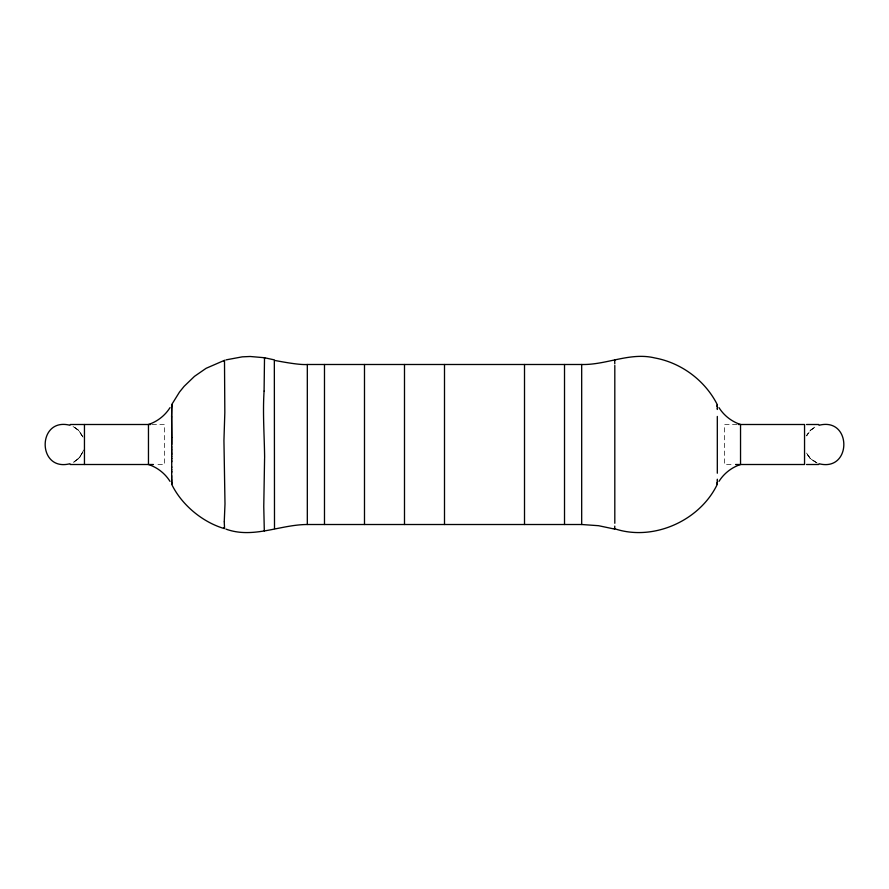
<?xml version="1.0" encoding="UTF-8"?>
<svg xmlns="http://www.w3.org/2000/svg" width="889" height="889" viewBox="0 0 889 889"><rect width="100%" height="100%" fill="white"/><g stroke="black" fill="none" stroke-linecap="round" stroke-linejoin="round"><path stroke-width="0.67" stroke-dasharray="4.45 3.33" d="M83.688 450.001L79.977 457.113L73.643 462.269L78.621 458.646L83.055 451.868L78.621 458.646L73.065 462.48M806.556 435.943L810.379 430.354L815.357 426.731L810.379 430.354L806.779 435.31L810.379 430.354L815.935 426.52M152.052 424.498L164.465 424.498L164.465 464.503L154.808 464.503M736.948 424.498L724.535 424.498L724.535 464.503L734.192 464.503M817.18 463.102L810.379 458.646L806.779 453.69L810.379 458.646L817.124 463.102L810.379 458.646L806.556 453.057M73.065 426.52L78.621 430.354L83.055 437.132L78.621 430.354L73.643 426.731L78.621 430.354L83.055 437.132"/><path stroke-width="1.33" d="M171.688 472.559L171.688 475.826M171.621 417.041L171.766 406.74M171.788 405.306L171.766 404.551L171.877 406.617M171.766 483.138L171.755 484.372L171.733 483.616M171.777 454.912L171.777 453.434M171.677 472.726L171.677 471.626M171.777 437.577L171.744 446.345M171.688 471.737L171.688 471.181M171.777 456.579L171.777 454.79M264.089 390.949L264.511 357.734L250.176 356.489L242.264 356.845L225.95 359.889M717.312 416.441L717.312 473.226M171.688 471.348L171.699 469.459M171.766 458.88L171.766 456.457M264.077 391.182C262.644 413.418 264.389 435.588 264.622 457.768M171.688 469.937L171.71 466.781M171.744 461.791L171.766 458.102M171.766 405.684L171.777 406.484M171.699 467.57L171.744 460.713M614.81 523.288L614.81 365.468M171.755 405.984L171.621 417.563M274.857 360.49C279.846 361.301 298.693 365.157 307.316 364.49L581.684 364.49C606.409 365.135 629.99 351.888 654.837 357.956C681.196 362.779 704.744 380.259 717.001 404.073M614.143 528.555C652.259 541.701 699.098 521.443 717.001 484.927M717.29 479.215L717.279 479.982M717.123 482.383L717.201 484.449L717.279 480.349M614.777 526.11L614.666 529.099L598.53 525.699L581.684 524.51L307.316 524.51C280.035 524.554 253.209 539.023 225.95 529.111M171.721 444.5L171.699 418.886M171.61 406.64L171.755 404.695M224.261 521.51L224.995 503.93L223.939 440.511L224.828 412.563L224.495 360.323L206.126 368.302L194.491 376.347L184.101 386.359L179.522 392.016L171.866 404.339M224.239 521.899L224.573 528.555M264.578 458.313L263.766 506.53L264.311 530.933M224.017 527.633C223.984 527.933 223.872 528.322 224.15 528.533C203.192 522.399 182.112 505.541 171.866 484.661M264.455 358.7L264.578 357.745M224.139 361.401L224.573 360.445M274.501 528.566L274.334 359.878L264.511 357.734M614.477 360.501L614.677 359.945M170.01 407.64C165.054 415.541 157.32 421.597 148.463 424.498L148.463 464.503C157.32 467.403 165.054 473.459 170.01 481.36M718.99 481.36C723.946 473.459 731.68 467.403 740.537 464.503L740.537 424.498C731.68 421.597 723.946 415.541 718.99 407.64M69.953 463.736C36.916 472.181 36.916 416.819 69.953 425.264M819.047 425.264C852.084 416.819 852.084 472.181 819.047 463.736M70.309 424.498L150.674 424.498M738.326 424.498L804.545 424.498L804.545 464.503L735.57 464.503M806.512 424.498L818.691 424.498M70.309 464.503L153.43 464.503M806.512 464.503L818.691 464.503M614.688 359.989L614.788 363.845M171.721 483.483L171.655 482.26M717.301 405.984L717.267 408.551M717.345 406.74L717.245 404.628L717.245 406.173M171.733 481.038L171.755 483.16L171.71 479.971M717.279 409.485L717.279 408.729M171.71 479.193L171.733 480.449M171.699 478.36L171.71 479.315M171.744 446.234L171.755 447.778M171.688 477.482L171.71 478.271M171.755 447.667L171.766 449.501M171.688 476.548L171.699 477.593M171.621 418.097L171.799 437.421M171.766 449.034L171.766 450.856M171.688 475.704L171.699 476.671M171.688 416.874L171.688 418.319M171.766 450.734L171.777 452.212M171.777 452.068L171.777 453.901M581.684 364.49L581.684 524.51M564.515 364.49L564.515 524.51M524.51 364.49L524.51 524.51M444.5 364.49L444.5 524.51M404.495 364.49L404.495 524.51M364.49 364.49L364.49 524.51M324.485 364.49L324.485 524.51M307.316 364.49L307.316 524.51M84.455 424.498L84.455 464.503"/></g></svg>
